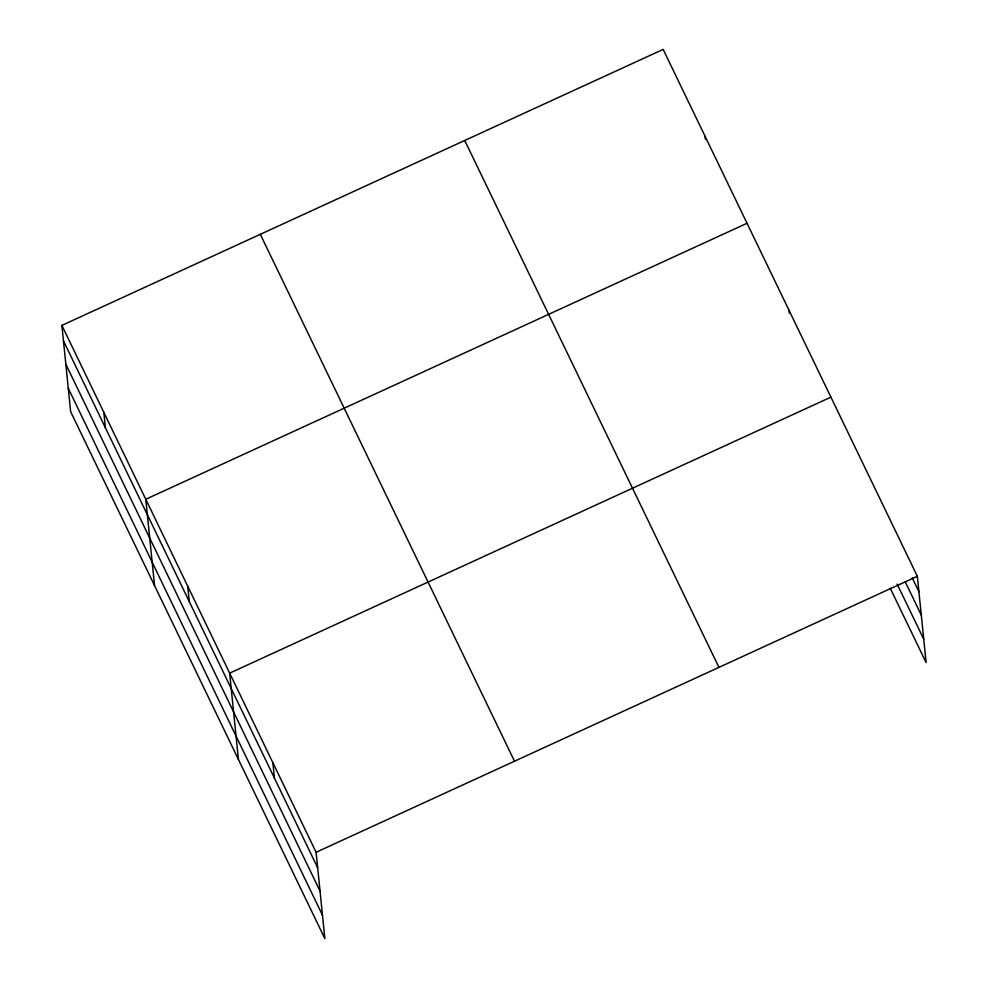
<?xml version="1.0" encoding="UTF-8"?>
<svg xmlns="http://www.w3.org/2000/svg" width="988" height="988" viewBox="0 0 988 988"><rect width="100%" height="100%" fill="white"/><g stroke="black" fill="none" stroke-linecap="round" stroke-linejoin="round"><path stroke-width="1.48" d="M61.886 325.398L316.098 852.286L324.854 938.6L70.654 411.712L61.886 325.398L663.146 49.4L917.346 576.288L926.114 662.602L890.213 588.181M747.027 223.276L145.779 499.273L154.548 585.588M830.908 397.139L229.661 673.149L238.429 759.463M316.098 852.286L917.346 576.288M912.257 577.931L918.914 591.701M905.329 582.031L921.285 615.104M897.141 584.081L923.731 639.199M464.731 140.481L718.931 667.357M260.301 234.317L514.501 761.205M63.454 340.823L317.654 867.711M65.838 364.214L320.038 891.102M68.283 388.321L322.483 915.209M788.967 310.207L789.251 313.011M705.086 136.332L705.37 139.135M272.873 762.711L274.442 778.136M187.72 586.205L189.288 601.63M103.839 412.342L105.395 427.755"/></g></svg>
